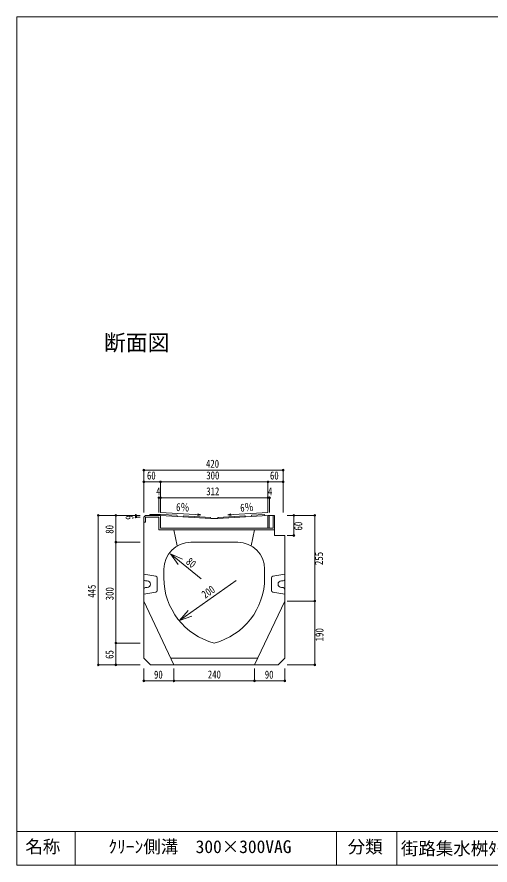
# Model space of a CAD drawing. Units: millimetres, scale not verified. Extents: x 248 to 3882, y 321 to 2845.
# Drawn here: x 248 to 1657, y 321 to 2845 of the extents above; entities that cross this region are included whole.
import ezdxf
from ezdxf.enums import TextEntityAlignment as Align

# ---------------------------------------------------------------- set-up
doc = ezdxf.new("R2010")
doc.units = ezdxf.units.MM
doc.header["$LTSCALE"] = 10
doc.header["$PDMODE"] = 32
doc.header["$PDSIZE"] = 5
doc.layers.add('1', color=7, linetype='Continuous', lineweight=18)
doc.styles.add('ＭＳ ゴシック', font='')
doc.styles.get('ＭＳ ゴシック').set_extended_font_data('MS Gothic')

msp = doc.modelspace()

# ---------------------------------------------------------------- linework, layer by layer
at = {"layer": '1'}
for p, q in [((248.23, 2845.06), (3881.7, 2845.06)), ((248.23, 320.91), (248.23, 2845.06)), ((625.85, 1496.19), (1040.85, 1496.19)), ((625.85, 1496.19), (625.85, 1370.24)), ((1040.85, 1496.19), (1040.85, 1370.24)), ((675.85, 1461.27), (625.85, 1461.27)), ((625.85, 1461.27), (625.85, 1370.24)), ((675.85, 1461.27), (995.85, 1461.27)), ((675.85, 1461.27), (675.85, 1370.24)), ((675.85, 1461.27), (675.85, 1370.24)), ((995.85, 1461.27), (995.85, 1370.24)), ((995.85, 1461.27), (1040.85, 1461.27)), ((1040.85, 1461.27), (1040.85, 1370.24)), ((670.85, 1414.15), (675.85, 1414.15)), ((670.85, 1414.15), (670.85, 1370.24)), ((675.85, 1414.15), (675.85, 1370.24)), ((675.85, 1414.15), (995.85, 1414.15)), ((995.85, 1414.15), (995.85, 1370.24)), ((995.85, 1414.15), (1000.85, 1414.15)), ((1000.85, 1414.15), (1000.85, 1370.24)), ((644.8, 1364.69), (643.3, 1361.69)), ((675.94, 1364.69), (644.8, 1364.69)), ((675.85, 1370.24), (795.63, 1363.05)), ((724.71, 1361.76), (675.94, 1364.69)), ((795.63, 1363.05), (785.81, 1361.04)), ((795.63, 1363.05), (786.71, 1366.02)), ((995.85, 1370.24), (876.06, 1363.05)), ((876.06, 1363.05), (885.45, 1366.18)), ((876.06, 1363.05), (885.78, 1361.06)), ((946.98, 1361.76), (985.15, 1364.05)), ((986.61, 1361.13), (985.15, 1364.05)), ((490.56, 916.69), (490.56, 1361.69)), ((490.56, 1361.69), (615.09, 1361.69)), ((542.98, 1361.69), (542.98, 1281.69)), ((542.98, 1361.69), (615.09, 1361.69)), ((602.58, 1361.69), (602.58, 1356.69)), ((602.58, 1361.69), (615.09, 1361.69)), ((602.58, 1356.69), (615.09, 1356.69)), ((625.85, 1356.69), (630.85, 1361.69)), ((625.85, 1106.69), (625.85, 1356.69)), ((630.85, 1341.69), (625.85, 1341.69)), ((675.85, 1361.69), (630.85, 1361.69)), ((670.85, 1356.69), (630.85, 1356.69)), ((630.85, 1341.69), (630.85, 1356.69)), ((670.85, 1356.69), (670.85, 1318.69)), ((825.85, 1352.69), (675.85, 1361.69)), ((675.85, 1361.69), (675.85, 1323.69)), ((726.03, 1358.68), (724.71, 1361.76)), ((744.67, 1360.57), (743, 1357.66)), ((824.53, 1355.77), (744.67, 1360.57)), ((825.85, 1352.69), (824.53, 1355.77)), ((845.85, 1352.69), (825.85, 1352.69)), ((845.85, 1352.69), (995.85, 1361.69)), ((845.85, 1352.69), (847.16, 1355.77)), ((847.16, 1355.77), (927.02, 1360.57)), ((927.02, 1360.57), (928.7, 1357.66)), ((945.67, 1358.68), (946.98, 1361.76)), ((995.85, 1361.69), (995.85, 1323.69)), ((995.85, 1361.69), (1015.07, 1361.69)), ((999.85, 1361.69), (999.85, 1323.69)), ((1011.07, 1361.69), (1011.07, 1323.69)), ((1011.07, 1361.69), (1011.07, 1323.69)), ((1015.07, 1361.69), (1015.07, 1301.69)), ((1135.33, 1361.69), (1052.64, 1361.69)), ((1072.94, 1361.69), (1052.64, 1361.69)), ((1072.94, 1361.69), (1072.94, 1301.69)), ((1135.33, 1361.69), (1135.33, 1106.69)), ((714.74, 1318.69), (670.85, 1318.69)), ((1011.07, 1323.69), (675.85, 1323.69)), ((1015.07, 1318.69), (714.74, 1318.69)), ((715.85, 1318.69), (725.85, 1270.97)), ((955.85, 1318.69), (945.85, 1270.97)), ((1015.07, 1301.69), (1045.85, 1301.69)), ((1045.85, 1301.69), (1045.85, 1106.69)), ((1072.94, 1301.69), (1052.64, 1301.69)), ((542.98, 1281.69), (615.09, 1281.69)), ((542.98, 1281.69), (542.98, 981.69)), ((905.85, 1281.69), (765.85, 1281.69)), ((705.52, 1247.56), (796.58, 1172.46)), ((705.52, 1247.56), (741.01, 1231.38)), ((705.52, 1247.56), (728.16, 1215.8)), ((661.71, 1180.41), (625.85, 1186.69)), ((685.85, 1175.34), (685.85, 1201.69)), ((985.85, 1201.69), (985.85, 1175.34)), ((1009.98, 1180.41), (1045.85, 1186.69)), ((635.85, 1166.69), (630.85, 1166.69)), ((665.85, 1175.49), (665.85, 1137.89)), ((732.74, 1048.56), (901.24, 1167.3)), ((1005.85, 1175.49), (1005.85, 1137.89)), ((1035.85, 1166.69), (1040.85, 1166.69)), ((635.85, 1146.69), (630.85, 1146.69)), ((1035.85, 1146.69), (1040.85, 1146.69)), ((661.71, 1132.96), (625.85, 1126.69)), ((1009.98, 1132.96), (1045.85, 1126.69)), ((625.85, 936.69), (625.85, 1106.69)), ((715.85, 916.69), (625.85, 1106.69)), ((955.85, 916.69), (1045.85, 1106.69)), ((1045.85, 1106.69), (1045.85, 936.69)), ((1135.33, 1106.69), (1052.64, 1106.69)), ((1135.33, 1106.69), (1135.33, 916.69)), ((732.74, 1048.56), (757.72, 1078.51)), ((732.74, 1048.56), (769.35, 1062.01)), ((542.98, 981.69), (615.09, 981.69)), ((542.98, 981.69), (542.98, 916.69)), ((645.85, 916.69), (625.85, 936.69)), ((965.32, 936.69), (706.37, 936.69)), ((1025.85, 916.69), (1045.85, 936.69)), ((490.56, 916.69), (615.09, 916.69)), ((542.98, 916.69), (615.09, 916.69)), ((715.85, 916.69), (645.85, 916.69)), ((955.85, 916.69), (715.85, 916.69)), ((1025.85, 916.69), (955.85, 916.69)), ((1135.33, 916.69), (1052.64, 916.69)), ((625.85, 868.89), (625.85, 906.07)), ((715.85, 868.89), (715.85, 906.07)), ((955.85, 868.89), (955.85, 906.07)), ((1045.85, 868.89), (1045.85, 906.07)), ((625.85, 868.89), (715.85, 868.89)), ((715.85, 868.89), (955.85, 868.89)), ((955.85, 868.89), (1045.85, 868.89)), ((3881.7, 420.91), (248.23, 420.91)), ((421.46, 420.91), (421.46, 320.91)), ((1199.56, 420.91), (1199.56, 320.91)), ((1379.56, 420.91), (1379.56, 320.91)), ((3881.7, 320.91), (248.23, 320.91))]:
    msp.add_line(p, q, dxfattribs=at)
for centre, radius, start, end in [((765.85, 1201.69), 80, 90, 180), ((905.85, 1201.69), 80, 0, 90), ((630.85, 1171.69), 5, 180, 270), ((635.85, 1156.69), 10, 270, 90), ((660.85, 1175.49), 5, 0, 80.07375), ((885.85, 1175.34), 200, 180, 255.52247), ((785.85, 1175.34), 200, 284.4775, 0), ((1010.85, 1175.49), 5, 99.92624, 180), ((1035.85, 1156.69), 10, 90, 270), ((1040.85, 1171.69), 5, 270, 0), ((630.85, 1141.69), 5, 90, 180), ((660.85, 1137.89), 5, 279.92623, 0), ((1010.85, 1137.89), 5, 180, 260.07374), ((1040.85, 1141.69), 5, 0, 90)]:
    msp.add_arc(centre, radius, start, end, dxfattribs=at)
for p in [(625.85, 1496.19), (1040.85, 1496.19), (625.85, 1461.27), (675.85, 1461.27), (675.85, 1461.27), (995.85, 1461.27), (1040.85, 1461.27), (670.85, 1414.15), (675.85, 1414.15), (995.85, 1414.15), (1000.85, 1414.15), (490.56, 1361.69), (542.98, 1361.69), (602.58, 1361.69), (1072.94, 1361.69), (1135.33, 1361.69), (602.58, 1356.69), (1072.94, 1301.69), (542.98, 1281.69), (1135.33, 1106.69), (542.98, 981.69), (490.56, 916.69), (542.98, 916.69), (1135.33, 916.69), (625.85, 868.89), (715.85, 868.89), (955.85, 868.89), (1045.85, 868.89)]:
    msp.add_point(p, dxfattribs=at)

# ---------------------------------------------------------------- texts
at = {"layer": '1', "style": 'ＭＳ ゴシック'}
for s, height, p in [('断面図', 47.65, (507.31, 1837.64)), ('名称', 38.12, (273.22, 345.05)), ('ｸﾘｰﾝ側溝\u3000300×300VAG', 38.12, (520.49, 345.05)), ('分類', 38.12, (1233.2, 344.8)), ('街路集水桝ﾀｲﾌﾟ', 38.12, (1391.72, 339.73))]:
    msp.add_text(s, height=height, dxfattribs=at).set_placement(p, align=Align.BOTTOM_LEFT)
at = {"layer": '1', "style": 'ＭＳ ゴシック', "width": 0.8}
for s, p in [('420', (811.26, 1496.32)), ('60', (635.45, 1461.27)), ('300', (812.14, 1461.58)), ('60', (1001.76, 1461.26)), ('4', (662.81, 1414.16)), ('312', (811.98, 1414.16)), ('4', (995.91, 1414.1)), ('90', (656.46, 868.67)), ('240', (816.7, 869.01)), ('90', (986.39, 868.67))]:
    msp.add_text(s, height=23.83, dxfattribs=at).set_placement(p, align=Align.BOTTOM_LEFT)
for s, height, rotation, p in [('6％', 23.83, 356.567, (721.22, 1367.72)), ('6％', 23.83, 3.433, (914.24, 1365.07)), ('9', 23.83, 90, (602.25, 1348.62)), ('60', 24.19, 90, (1105.26, 1316.5)), ('80', 23.83, 90, (542.8, 1307.06)), ('255', 24.19, 90, (1166.9, 1213.52)), ('80', 23.83, 320.486, (744.95, 1214.24)), ('445', 23.83, 90, (489.99, 1116.44)), ('300', 23.83, 90, (543.18, 1108.94)), ('200', 23.83, 35.174, (813, 1107.23)), ('190', 24.19, 90, (1168.41, 986.5)), ('65', 23.83, 90, (542.89, 934.56))]:
    msp.add_text(s, height=height, rotation=rotation, dxfattribs=at).set_placement(p, align=Align.BOTTOM_LEFT)

doc.saveas('drawing.dxf')
